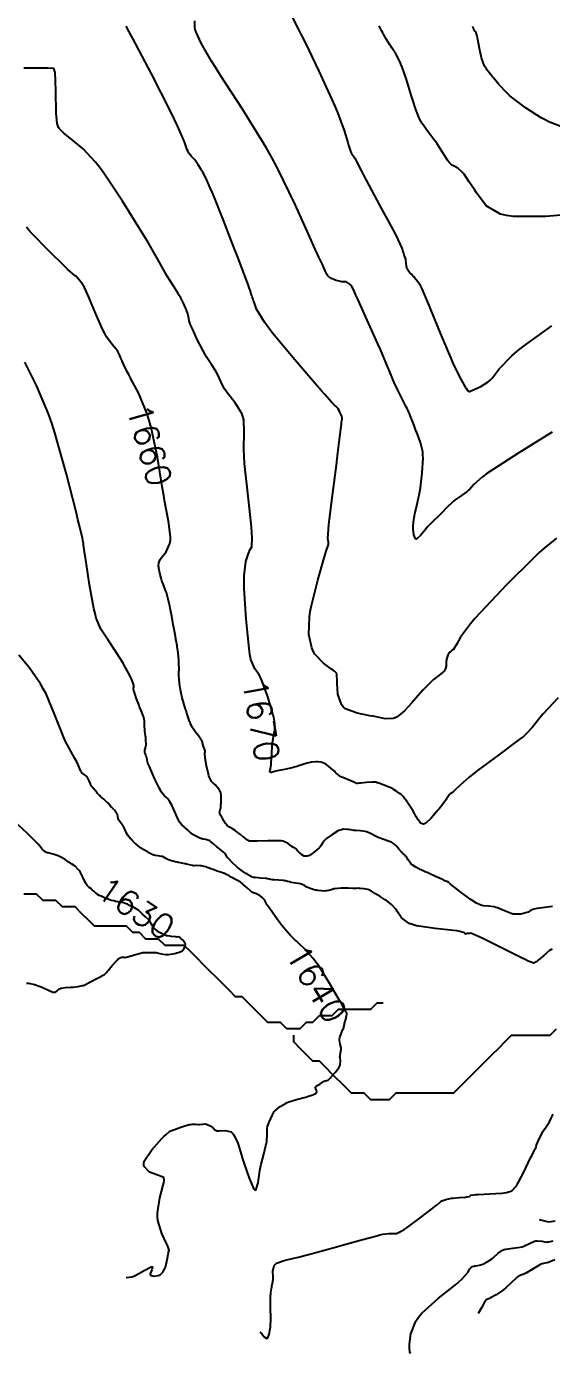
# Model space of a CAD drawing. Header units: metres. Extents: x 68 to 838477, y 94 to 1191015.
# Drawn here: x 837711.5 to 837793.2, y 1189013.9 to 1189220.7 of the extents above; entities that cross this region are included whole.
import ezdxf

# ---------------------------------------------------------------- set-up
doc = ezdxf.new("R2010")
doc.units = ezdxf.units.M
doc.header["$LTSCALE"] = 0.3
doc.layers.add('COTAS 10', color=1, linetype='Continuous')
doc.layers.add('DRENAJE', color=5, linetype='Continuous', lineweight=25)
doc.styles.get("Standard").update_dxf_attribs({"font": 'simplex.shx'})

msp = doc.modelspace()

# ---------------------------------------------------------------- linework, layer by layer
at = {"layer": 'COTAS 10'}
for points, elevation in [([(837793.35, 1189157.47), (837792.43, 1189156.9), (837788.17, 1189154.24), (837784.03, 1189151.58), (837783.19, 1189151.01), (837782.5, 1189150.51), (837781.12, 1189149.3), (837780.52, 1189148.58), (837780.32, 1189148.4), (837780.1, 1189148.21), (837779.2, 1189147.57), (837778.24, 1189146.91), (837777.99, 1189146.71), (837777.75, 1189146.5), (837776.93, 1189145.7), (837776.14, 1189144.86), (837775.92, 1189144.63), (837775.69, 1189144.4), (837774.83, 1189143.58), (837773.99, 1189142.74), (837773.77, 1189142.5), (837773.56, 1189142.26), (837772.84, 1189141.36), (837772.27, 1189140.81), (837772.15, 1189140.79), (837772.04, 1189140.82), (837771.8, 1189141.43), (837771.71, 1189142.34), (837771.7, 1189142.56), (837771.69, 1189142.77), (837771.72, 1189143.43), (837771.84, 1189144.18), (837771.9, 1189144.44), (837771.96, 1189144.74), (837772.28, 1189146.03), (837772.63, 1189147.7), (837772.72, 1189148.23), (837772.81, 1189148.8), (837773.1, 1189151.12), (837773.23, 1189153.38), (837773.22, 1189153.92), (837773.18, 1189154.41), (837772.85, 1189155.87), (837772.4, 1189156.99), (837772.29, 1189157.28), (837772.18, 1189157.56), (837771.83, 1189158.47), (837771.54, 1189159.25), (837771.46, 1189159.44), (837771.39, 1189159.63), (837771.16, 1189160.23), (837770.86, 1189160.92), (837770.74, 1189161.15), (837770.61, 1189161.42), (837770.01, 1189162.54), (837769.29, 1189163.99), (837769.07, 1189164.45), (837768.85, 1189164.94), (837768.01, 1189166.94), (837766.94, 1189169.48), (837766.58, 1189170.32), (837766.19, 1189171.21), (837764.54, 1189174.91), (837763.05, 1189178.2), (837762.77, 1189178.83), (837762.53, 1189179.35), (837762.12, 1189180.21), (837762.01, 1189180.32), (837761.96, 1189180.36), (837761.9, 1189180.41), (837761.65, 1189180.62), (837761.37, 1189180.81), (837761.3, 1189180.85), (837761.23, 1189180.87), (837760.99, 1189180.89), (837760.73, 1189180.88), (837760.64, 1189180.89), (837760.55, 1189180.9), (837760.16, 1189180.98), (837759.72, 1189181.1), (837759.59, 1189181.14), (837759.46, 1189181.19), (837758.97, 1189181.38), (837758.51, 1189181.69), (837758.39, 1189181.82), (837758.29, 1189181.96), (837757.98, 1189182.58), (837757.67, 1189183.35), (837757.57, 1189183.57), (837757.46, 1189183.81), (837757.02, 1189184.71), (837756.16, 1189186.54), (837755.79, 1189187.37), (837755.36, 1189188.33), (837753.32, 1189192.96), (837750.58, 1189198.58), (837749.72, 1189200.18), (837748.81, 1189201.8), (837745.11, 1189207.78), (837741.69, 1189213.06), (837740.95, 1189214.24), (837740.29, 1189215.3), (837738.67, 1189218.08), (837737.88, 1189219.82), (837737.75, 1189220.22), (837737.66, 1189220.58), (837737.66, 1189221.57)], 1690), ([(837752.57, 1189222.64), (837753.95, 1189220.01), (837754.42, 1189219.09), (837754.92, 1189218.08), (837757.02, 1189213.71), (837759.04, 1189209.3), (837759.48, 1189208.26), (837759.88, 1189207.3), (837760.92, 1189204.48), (837761.51, 1189202.58), (837761.63, 1189202.2), (837761.94, 1189201.23), (837762.03, 1189201), (837762.06, 1189200.95), (837762.09, 1189200.89), (837762.23, 1189200.69), (837762.39, 1189200.49), (837762.43, 1189200.43), (837762.47, 1189200.36), (837762.63, 1189200.12), (837762.78, 1189199.84), (837762.82, 1189199.76), (837762.86, 1189199.68), (837763.01, 1189199.34), (837763.62, 1189198.13), (837763.96, 1189197.49), (837764.37, 1189196.72), (837766.46, 1189192.84), (837768.56, 1189188.93), (837768.97, 1189188.14), (837769.31, 1189187.47), (837769.93, 1189186.11), (837770.08, 1189185.61), (837770.12, 1189185.48), (837770.16, 1189185.36), (837770.31, 1189184.96), (837770.44, 1189184.56), (837770.47, 1189184.44), (837770.5, 1189184.31), (837770.57, 1189183.79), (837770.61, 1189183.34), (837770.62, 1189183.25), (837770.63, 1189183.18), (837770.66, 1189183.05), (837770.72, 1189182.96), (837770.75, 1189182.91), (837770.79, 1189182.85), (837771, 1189182.56), (837771.24, 1189182.25), (837771.29, 1189182.19), (837771.35, 1189182.12), (837771.52, 1189181.95), (837771.71, 1189181.76), (837771.78, 1189181.69), (837771.86, 1189181.6), (837772.19, 1189181.21), (837772.56, 1189180.71), (837772.65, 1189180.56), (837772.74, 1189180.4), (837773.05, 1189179.79), (837773.63, 1189178.43), (837773.89, 1189177.81), (837774.19, 1189177.08), (837775.63, 1189173.53), (837777.18, 1189169.81), (837777.55, 1189168.97), (837777.89, 1189168.2), (837778.92, 1189166.1), (837779.64, 1189164.8), (837779.79, 1189164.54), (837779.92, 1189164.32), (837780.21, 1189163.9), (837780.36, 1189163.8), (837780.4, 1189163.79), (837780.44, 1189163.78), (837780.59, 1189163.83), (837780.93, 1189164), (837781.09, 1189164.07), (837781.28, 1189164.16), (837782.22, 1189164.58), (837783.35, 1189165.3), (837783.67, 1189165.58), (837783.98, 1189165.89), (837785.11, 1189167.32), (837787.06, 1189169.36), (837787.88, 1189170.06), (837788.83, 1189170.82), (837793.28, 1189174.05)], 1700), ([(837798.26, 1189191.59), (837792.37, 1189191.07), (837787.31, 1189191.08), (837786.23, 1189191.23), (837785.29, 1189191.44), (837783.08, 1189192.71), (837781.88, 1189194.32), (837781.58, 1189194.75), (837781.29, 1189195.15), (837780.38, 1189196.54), (837779.62, 1189197.65), (837779.43, 1189197.89), (837779.24, 1189198.1), (837778.66, 1189198.59), (837778.2, 1189198.84), (837778.09, 1189198.9), (837777.99, 1189198.95), (837777.7, 1189199.09), (837777.35, 1189199.44), (837777.21, 1189199.63), (837777.05, 1189199.86), (837776.31, 1189201.01), (837775.43, 1189202.38), (837775.18, 1189202.74), (837774.92, 1189203.09), (837773.98, 1189204.32), (837773.1, 1189205.55), (837772.89, 1189205.92), (837772.7, 1189206.29), (837772.13, 1189207.72), (837771.61, 1189209.34), (837771.45, 1189209.83), (837771.29, 1189210.35), (837770.65, 1189212.41), (837769.97, 1189214.35), (837769.79, 1189214.81), (837769.61, 1189215.23), (837768.97, 1189216.43), (837768.37, 1189217.36), (837768.22, 1189217.6), (837768.06, 1189217.84), (837767.56, 1189218.66), (837767.08, 1189219.46), (837766.95, 1189219.69), (837766.83, 1189219.93), (837766.38, 1189220.8)], 1710), ([(837794.01, 1189140.95), (837792.08, 1189139.38), (837791.29, 1189138.65), (837790.39, 1189137.79), (837786.23, 1189133.64), (837782.16, 1189129.36), (837781.32, 1189128.42), (837780.61, 1189127.59), (837779.06, 1189125.5), (837778.44, 1189124.35), (837778.3, 1189124.12), (837778.19, 1189123.93), (837777.91, 1189123.55), (837777.73, 1189123.41), (837777.68, 1189123.37), (837777.62, 1189123.32), (837777.41, 1189123.15), (837777.2, 1189122.92), (837777.16, 1189122.84), (837777.11, 1189122.75), (837776.97, 1189122.4), (837776.88, 1189122.02), (837776.86, 1189121.92), (837776.85, 1189121.83), (837776.84, 1189121.5), (837776.83, 1189121.17), (837776.82, 1189121.08), (837776.81, 1189120.98), (837776.73, 1189120.62), (837776.5, 1189120.23), (837776.4, 1189120.11), (837776.27, 1189119.99), (837775.67, 1189119.54), (837774.86, 1189118.9), (837774.6, 1189118.67), (837774.33, 1189118.41), (837773.24, 1189117.28), (837772.09, 1189115.99), (837771.77, 1189115.64), (837771.46, 1189115.29), (837770.34, 1189114.04), (837769.21, 1189113.09), (837768.89, 1189112.94), (837768.56, 1189112.82), (837767.34, 1189112.79), (837765.91, 1189113.08), (837765.44, 1189113.17), (837764.95, 1189113.26), (837762.95, 1189113.64), (837761.16, 1189114.35), (837760.81, 1189114.65), (837760.52, 1189115), (837759.98, 1189116.64), (837759.87, 1189118.26), (837759.85, 1189118.59), (837759.83, 1189118.88), (837759.8, 1189119.48), (837759.79, 1189119.72), (837759.79, 1189119.77), (837759.78, 1189119.82), (837759.76, 1189119.92), (837759.44, 1189120.2), (837759.23, 1189120.35), (837758.99, 1189120.54), (837757.7, 1189121.48), (837756.38, 1189122.87), (837756.12, 1189123.33), (837755.9, 1189123.83), (837755.44, 1189125.91), (837755.54, 1189128.6), (837755.67, 1189129.49), (837755.84, 1189130.44), (837756.83, 1189134.37), (837757.85, 1189137.86), (837758.05, 1189138.53), (837758.21, 1189139.07), (837758.48, 1189139.95), (837758.49, 1189140.11), (837758.49, 1189140.2), (837758.48, 1189140.3), (837758.42, 1189140.84), (837758.48, 1189142.34), (837758.55, 1189143.05), (837758.64, 1189143.89), (837759.16, 1189147.98), (837759.73, 1189152.32), (837759.86, 1189153.32), (837759.98, 1189154.22), (837760.29, 1189156.75), (837760.47, 1189158.33), (837760.51, 1189158.63), (837760.54, 1189158.89), (837760.6, 1189159.32), (837760.61, 1189159.4), (837760.62, 1189159.43), (837760.62, 1189159.46), (837760.64, 1189159.57), (837760.64, 1189159.68), (837760.64, 1189159.71), (837760.64, 1189159.73), (837760.62, 1189159.8), (837760.6, 1189159.85), (837760.6, 1189159.87), (837760.59, 1189159.88), (837760.57, 1189159.93), (837760.56, 1189159.96), (837760.56, 1189159.97), (837760.55, 1189159.98), (837760.54, 1189160.01), (837760.53, 1189160.04), (837760.52, 1189160.06), (837760.52, 1189160.07), (837760.49, 1189160.12), (837760.45, 1189160.19), (837760.44, 1189160.22), (837760.43, 1189160.24), (837760.39, 1189160.34), (837760.33, 1189160.48), (837760.31, 1189160.53), (837760.28, 1189160.59), (837760.17, 1189160.84), (837760.01, 1189161.11), (837759.96, 1189161.18), (837759.91, 1189161.25), (837759.69, 1189161.46), (837759.43, 1189161.68), (837759.36, 1189161.74), (837759.28, 1189161.81), (837758.99, 1189162.11), (837757.93, 1189163.31), (837757.37, 1189163.96), (837756.69, 1189164.75), (837753.26, 1189168.72), (837749.8, 1189172.89), (837749.1, 1189173.8), (837748.51, 1189174.6), (837747.3, 1189176.6), (837746.91, 1189177.7), (837746.82, 1189177.93), (837746.75, 1189178.12), (837746.6, 1189178.56), (837746.54, 1189178.77), (837746.52, 1189178.82), (837746.51, 1189178.87), (837746.47, 1189179.03), (837746.28, 1189179.61), (837746.16, 1189179.93), (837746.02, 1189180.31), (837745.29, 1189182.25), (837744.25, 1189184.98), (837743.91, 1189185.86), (837743.55, 1189186.79), (837742.07, 1189190.6), (837740.67, 1189194.12), (837740.36, 1189194.88), (837740.09, 1189195.53), (837739.38, 1189197.09), (837738.9, 1189197.96), (837738.77, 1189198.19), (837738.64, 1189198.4), (837738.2, 1189199.13), (837737.77, 1189199.74), (837737.66, 1189199.89), (837737.55, 1189200.02), (837737.15, 1189200.41), (837736.75, 1189200.95), (837736.63, 1189201.18), (837736.51, 1189201.45), (837736.06, 1189202.69), (837734.99, 1189205.2), (837734.48, 1189206.27), (837733.87, 1189207.5), (837730.92, 1189213.29), (837728.03, 1189218.8), (837727.46, 1189219.86), (837727, 1189220.71)], 1680), ([(837794.95, 1189204.97), (837792.84, 1189205.82), (837792.23, 1189206.12), (837791.61, 1189206.46), (837789.3, 1189207.94), (837787.19, 1189209.53), (837786.71, 1189209.93), (837786.26, 1189210.32), (837785.02, 1189211.63), (837784.2, 1189212.66), (837784.02, 1189212.88), (837783.86, 1189213.08), (837783.49, 1189213.56), (837783.24, 1189213.89), (837783.17, 1189213.99), (837783.1, 1189214.1), (837782.82, 1189214.52), (837782.52, 1189215.21), (837782.44, 1189215.49), (837782.35, 1189215.81), (837782.04, 1189217.26), (837781.76, 1189218.66), (837781.7, 1189218.94), (837781.65, 1189219.18), (837781.5, 1189219.67), (837781.39, 1189219.86), (837781.36, 1189219.92), (837781.32, 1189219.97), (837781.21, 1189220.17), (837781.1, 1189220.38), (837781.08, 1189220.43), (837781.05, 1189220.49), (837780.98, 1189220.68)], 1720), ([(837794.26, 1189116.07), (837791.9, 1189113.49), (837791.43, 1189112.95), (837791.04, 1189112.49), (837790.3, 1189111.46), (837789.36, 1189110.48), (837788.85, 1189110.05), (837788.22, 1189109.55), (837785.02, 1189107.16), (837781.7, 1189104.71), (837781, 1189104.17), (837780.39, 1189103.69), (837778.99, 1189102.45), (837778.3, 1189101.75), (837778.15, 1189101.61), (837778.02, 1189101.49), (837777.69, 1189101.24), (837777.47, 1189101.1), (837777.41, 1189101.04), (837777.35, 1189100.98), (837777.15, 1189100.7), (837776.9, 1189100.32), (837776.81, 1189100.19), (837776.72, 1189100.05), (837776.29, 1189099.48), (837775.73, 1189098.75), (837775.54, 1189098.52), (837775.33, 1189098.28), (837774.48, 1189097.3), (837773.65, 1189096.54), (837773.46, 1189096.44), (837773.29, 1189096.37), (837772.82, 1189096.54), (837772.5, 1189096.97), (837772.43, 1189097.07), (837772.37, 1189097.17), (837772.18, 1189097.49), (837772.01, 1189097.82), (837771.95, 1189097.93), (837771.89, 1189098.03), (837771.62, 1189098.48), (837771.31, 1189098.97), (837771.22, 1189099.11), (837771.13, 1189099.25), (837770.8, 1189099.75), (837770.48, 1189100.2), (837770.41, 1189100.31), (837770.34, 1189100.4), (837770.12, 1189100.68), (837769.85, 1189100.93), (837769.75, 1189101.02), (837769.64, 1189101.1), (837769.13, 1189101.47), (837768.62, 1189101.79), (837768.52, 1189101.86), (837768.42, 1189101.92), (837768.2, 1189102.03), (837767.93, 1189102.12), (837767.81, 1189102.17), (837767.67, 1189102.22), (837767, 1189102.48), (837766.34, 1189102.74), (837766.2, 1189102.79), (837766.09, 1189102.83), (837765.85, 1189102.92), (837765.58, 1189102.93), (837765.43, 1189102.92), (837765.26, 1189102.91), (837764.41, 1189102.84), (837763.56, 1189102.75), (837763.4, 1189102.74), (837763.26, 1189102.73), (837763.02, 1189102.71), (837762.98, 1189102.71), (837762.96, 1189102.72), (837762.95, 1189102.72), (837762.9, 1189102.72), (837762.68, 1189102.8), (837762.57, 1189102.85), (837762.43, 1189102.91), (837761.72, 1189103.22), (837761.01, 1189103.52), (837760.86, 1189103.58), (837760.75, 1189103.63), (837760.51, 1189103.71), (837760.44, 1189103.72), (837760.41, 1189103.73), (837760.39, 1189103.74), (837760.31, 1189103.78), (837760.2, 1189103.86), (837760.16, 1189103.89), (837760.12, 1189103.93), (837759.94, 1189104.1), (837759.65, 1189104.38), (837759.54, 1189104.49), (837759.42, 1189104.6), (837758.85, 1189105.11), (837758.22, 1189105.61), (837758.06, 1189105.71), (837757.9, 1189105.8), (837757.37, 1189106), (837756.84, 1189106.06), (837756.68, 1189106.07), (837756.51, 1189106.06), (837755.86, 1189106), (837755.18, 1189105.87), (837755, 1189105.83), (837754.82, 1189105.77), (837754.18, 1189105.55), (837753.4, 1189105.3), (837753.14, 1189105.23), (837752.85, 1189105.16), (837751.64, 1189104.89), (837750.53, 1189104.66), (837750.31, 1189104.62), (837750.13, 1189104.58), (837749.79, 1189104.49), (837749.72, 1189104.46), (837749.7, 1189104.45), (837749.69, 1189104.45), (837749.66, 1189104.44), (837749.64, 1189104.44), (837749.63, 1189104.44), (837749.62, 1189104.44), (837749.58, 1189104.43), (837749.53, 1189104.43), (837749.51, 1189104.43), (837749.5, 1189104.43), (837749.44, 1189104.45), (837749.39, 1189104.48), (837749.38, 1189104.49), (837749.37, 1189104.5), (837749.35, 1189104.53), (837749.35, 1189104.58), (837749.35, 1189104.59), (837749.35, 1189104.6), (837749.38, 1189104.65), (837749.41, 1189104.72), (837749.42, 1189104.75), (837749.43, 1189104.78), (837749.48, 1189104.94), (837749.53, 1189105.41), (837749.55, 1189105.64), (837749.57, 1189105.92), (837749.65, 1189107.28), (837749.75, 1189108.7), (837749.78, 1189109.02), (837749.81, 1189109.29), (837749.92, 1189110.01), (837750.03, 1189110.46), (837750.05, 1189110.58), (837750.07, 1189110.69), (837750.13, 1189111.05), (837750.16, 1189111.42), (837750.16, 1189111.53), (837750.16, 1189111.64), (837750.16, 1189112.1), (837749.96, 1189113.06), (837749.85, 1189113.48), (837749.71, 1189113.98), (837748.98, 1189116.37), (837748.12, 1189118.75), (837747.91, 1189119.24), (837747.7, 1189119.66), (837747.01, 1189120.59), (837746.42, 1189122.05), (837746.27, 1189122.81), (837746.19, 1189123.32), (837746.12, 1189123.73), (837745.65, 1189128.32), (837745.38, 1189133.09), (837745.37, 1189134.13), (837745.38, 1189135.04), (837745.63, 1189137.29), (837746.03, 1189138.52), (837746.13, 1189138.78), (837746.22, 1189139.01), (837746.54, 1189139.57), (837746.62, 1189140.99), (837746.58, 1189141.76), (837746.5, 1189142.7), (837745.97, 1189147.48), (837745.43, 1189152.58), (837745.35, 1189153.73), (837745.3, 1189154.75), (837745.37, 1189157.48), (837745.31, 1189159.38), (837745.18, 1189159.88), (837745, 1189160.37), (837743.94, 1189162.05), (837742.76, 1189163.54), (837742.5, 1189163.91), (837742.27, 1189164.26), (837741.71, 1189165.37), (837741.27, 1189166.38), (837741.12, 1189166.67), (837740.96, 1189166.96), (837740.26, 1189168.02), (837739.46, 1189169.27), (837739.22, 1189169.68), (837738.98, 1189170.11), (837738.06, 1189171.91), (837737.29, 1189173.55), (837737.14, 1189173.89), (837737.02, 1189174.18), (837736.81, 1189174.81), (837736.75, 1189175.16), (837736.73, 1189175.27), (837736.7, 1189175.39), (837736.58, 1189175.88), (837736.39, 1189176.46), (837736.32, 1189176.64), (837736.24, 1189176.82), (837735.91, 1189177.57), (837735.43, 1189178.47), (837735.26, 1189178.76), (837735.08, 1189179.07), (837734.29, 1189180.32), (837733.37, 1189181.79), (837733.11, 1189182.24), (837732.84, 1189182.7), (837731.86, 1189184.49), (837730.41, 1189187.02), (837729.86, 1189187.94), (837729.23, 1189188.96), (837726.42, 1189193.45), (837723.5, 1189197.83), (837722.81, 1189198.77), (837722.17, 1189199.6), (837720.29, 1189201.62), (837718.9, 1189202.76), (837718.57, 1189203.03), (837718.26, 1189203.28), (837717.34, 1189204.01), (837716.7, 1189204.61), (837716.57, 1189204.78), (837716.45, 1189204.96), (837716.21, 1189205.58), (837716.12, 1189206.67), (837716.1, 1189207.14), (837716.08, 1189207.68), (837716.04, 1189210.21), (837715.97, 1189212.64), (837715.94, 1189213.11), (837715.9, 1189213.49), (837715.7, 1189214.15), (837714.84, 1189214.2), (837714.39, 1189214.21), (837713.83, 1189214.21), (837711.06, 1189214.17)], 1670), ([(837793.38, 1189083.54), (837792.18, 1189083.39), (837790.97, 1189083.23), (837790.72, 1189083.18), (837790.5, 1189083.12), (837789.98, 1189082.89), (837789.58, 1189082.64), (837789.42, 1189082.58), (837789.25, 1189082.53), (837788.46, 1189082.34), (837787.52, 1189082.32), (837787.25, 1189082.36), (837786.97, 1189082.43), (837785.9, 1189082.85), (837784.84, 1189083.31), (837784.57, 1189083.4), (837784.3, 1189083.47), (837783.41, 1189083.58), (837782.62, 1189083.66), (837782.41, 1189083.7), (837782.21, 1189083.76), (837781.55, 1189084.04), (837780.81, 1189084.5), (837780.56, 1189084.68), (837780.29, 1189084.86), (837779.18, 1189085.69), (837778.17, 1189086.47), (837777.97, 1189086.63), (837777.8, 1189086.77), (837777.45, 1189087.06), (837777.33, 1189087.18), (837777.3, 1189087.21), (837777.27, 1189087.24), (837777.18, 1189087.31), (837777.09, 1189087.37), (837777.06, 1189087.38), (837777.04, 1189087.39), (837776.95, 1189087.42), (837776.63, 1189087.55), (837776.45, 1189087.63), (837776.24, 1189087.73), (837775.17, 1189088.21), (837774.08, 1189088.71), (837773.86, 1189088.82), (837773.66, 1189088.9), (837773.24, 1189089.09), (837773.06, 1189089.17), (837773.03, 1189089.18), (837772.99, 1189089.19), (837772.91, 1189089.22), (837772.75, 1189089.29), (837772.67, 1189089.33), (837772.57, 1189089.38), (837772.08, 1189089.65), (837771.53, 1189090.02), (837771.4, 1189090.14), (837771.28, 1189090.27), (837770.91, 1189090.78), (837770.63, 1189091.25), (837770.56, 1189091.34), (837770.49, 1189091.43), (837770.31, 1189091.61), (837770.09, 1189091.79), (837770.01, 1189091.87), (837769.92, 1189091.97), (837769.51, 1189092.43), (837769.09, 1189092.91), (837769, 1189093.02), (837768.91, 1189093.11), (837768.65, 1189093.35), (837768.29, 1189093.55), (837768.14, 1189093.61), (837767.96, 1189093.68), (837767.13, 1189093.97), (837766.23, 1189094.29), (837766.01, 1189094.39), (837765.81, 1189094.48), (837765.17, 1189094.84), (837764.58, 1189095.14), (837764.4, 1189095.19), (837764.21, 1189095.24), (837763.47, 1189095.34), (837762.77, 1189095.37), (837762.6, 1189095.39), (837762.45, 1189095.4), (837762, 1189095.47), (837761.61, 1189095.53), (837761.49, 1189095.54), (837761.37, 1189095.55), (837760.91, 1189095.56), (837760.33, 1189095.43), (837760.13, 1189095.35), (837759.91, 1189095.25), (837759.02, 1189094.72), (837758.19, 1189094.12), (837758.02, 1189093.98), (837757.87, 1189093.84), (837757.57, 1189093.42), (837757.3, 1189092.98), (837757.18, 1189092.83), (837757.03, 1189092.68), (837756.32, 1189092.03), (837755.55, 1189091.49), (837755.37, 1189091.41), (837755.2, 1189091.35), (837754.71, 1189091.38), (837754.32, 1189091.63), (837754.21, 1189091.72), (837754.1, 1189091.81), (837753.73, 1189092.18), (837753.4, 1189092.52), (837753.32, 1189092.59), (837753.24, 1189092.64), (837753.03, 1189092.75), (837752.79, 1189092.87), (837752.71, 1189092.93), (837752.61, 1189093), (837752.2, 1189093.36), (837751.43, 1189093.69), (837751.11, 1189093.75), (837750.74, 1189093.79), (837749.03, 1189093.79), (837747.38, 1189093.71), (837747.06, 1189093.7), (837746.79, 1189093.69), (837746.31, 1189093.69), (837746.18, 1189093.73), (837746.14, 1189093.75), (837746.1, 1189093.76), (837745.93, 1189093.85), (837745.78, 1189093.93), (837745.75, 1189093.95), (837745.72, 1189093.97), (837745.67, 1189094), (837745.64, 1189094.02), (837745.63, 1189094.03), (837745.61, 1189094.04), (837745.59, 1189094.06), (837745.59, 1189094.07), (837745.58, 1189094.08), (837745.57, 1189094.11), (837745.44, 1189094.22), (837745.36, 1189094.29), (837745.27, 1189094.36), (837744.79, 1189094.75), (837744.23, 1189095.18), (837744.09, 1189095.27), (837743.96, 1189095.36), (837743.53, 1189095.61), (837743.17, 1189095.82), (837743.08, 1189095.88), (837742.99, 1189095.94), (837742.72, 1189096.18), (837742.48, 1189096.45), (837742.42, 1189096.53), (837742.36, 1189096.62), (837742.16, 1189096.95), (837741.97, 1189097.29), (837741.92, 1189097.38), (837741.87, 1189097.47), (837741.69, 1189097.78), (837741.57, 1189098.05), (837741.55, 1189098.12), (837741.54, 1189098.19), (837741.57, 1189098.39), (837741.64, 1189098.58), (837741.65, 1189098.65), (837741.67, 1189098.72), (837741.71, 1189098.98), (837741.74, 1189099.33), (837741.75, 1189099.45), (837741.76, 1189099.58), (837741.79, 1189100.11), (837741.8, 1189100.65), (837741.79, 1189100.78), (837741.78, 1189100.9), (837741.72, 1189101.27), (837741.59, 1189101.59), (837741.54, 1189101.68), (837741.47, 1189101.77), (837741.18, 1189102.12), (837740.84, 1189102.47), (837740.74, 1189102.57), (837740.64, 1189102.67), (837740.3, 1189103.03), (837739.97, 1189103.62), (837739.88, 1189103.87), (837739.8, 1189104.14), (837739.52, 1189105.43), (837739.31, 1189106.66), (837739.27, 1189106.9), (837739.25, 1189107.11), (837739.24, 1189107.5), (837739.27, 1189107.61), (837739.28, 1189107.64), (837739.28, 1189107.67), (837739.27, 1189107.79), (837739.22, 1189107.97), (837739.2, 1189108.04), (837739.17, 1189108.11), (837739.05, 1189108.48), (837738.93, 1189108.85), (837738.91, 1189108.93), (837738.89, 1189109.01), (837738.85, 1189109.2), (837738.75, 1189109.42), (837738.69, 1189109.51), (837738.62, 1189109.62), (837738.23, 1189110.13), (837737.79, 1189110.7), (837737.68, 1189110.85), (837737.58, 1189111), (837737.27, 1189111.5), (837737.01, 1189112.03), (837736.94, 1189112.19), (837736.87, 1189112.37), (837736.63, 1189113.06), (837736.38, 1189113.84), (837736.31, 1189114.07), (837736.24, 1189114.31), (837735.96, 1189115.19), (837735.7, 1189116.07), (837735.65, 1189116.3), (837735.59, 1189116.53), (837735.43, 1189117.29), (837735.32, 1189117.98), (837735.3, 1189118.16), (837735.28, 1189118.34), (837735.23, 1189118.95), (837735.21, 1189119.55), (837735.2, 1189119.72), (837735.2, 1189119.9), (837735.22, 1189120.58), (837735.21, 1189121.39), (837735.2, 1189121.65), (837735.18, 1189121.93), (837735.07, 1189123.06), (837734.94, 1189124.07), (837734.92, 1189124.26), (837734.89, 1189124.43), (837734.84, 1189124.73), (837734.77, 1189124.99), (837734.74, 1189125.13), (837734.7, 1189125.3), (837734.54, 1189126.17), (837734.34, 1189127.22), (837734.29, 1189127.5), (837734.24, 1189127.78), (837734.08, 1189128.76), (837733.9, 1189129.75), (837733.84, 1189130.04), (837733.78, 1189130.33), (837733.52, 1189131.43), (837733.24, 1189132.45), (837733.16, 1189132.7), (837733.08, 1189132.93), (837732.8, 1189133.64), (837732.54, 1189134.3), (837732.47, 1189134.5), (837732.41, 1189134.7), (837732.21, 1189135.49), (837732.07, 1189136.24), (837732.05, 1189136.42), (837732.03, 1189136.58), (837732.05, 1189137.09), (837732.26, 1189137.61), (837732.38, 1189137.79), (837732.52, 1189137.99), (837733.23, 1189138.82), (837733.81, 1189140.11), (837733.87, 1189140.6), (837733.89, 1189141.14), (837733.6, 1189143.57), (837732.97, 1189146.81), (837732.84, 1189147.58), (837732.79, 1189147.86), (837732.59, 1189148.97), (837731.84, 1189153.57), (837730.9, 1189158.17), (837730.59, 1189159.28), (837730.26, 1189160.33), (837728.91, 1189163.57), (837727.68, 1189165.87), (837727.65, 1189165.94), (837727.38, 1189166.44), (837727.15, 1189166.88), (837726.62, 1189167.93), (837726.35, 1189168.53), (837726.28, 1189168.7), (837726.21, 1189168.86), (837726, 1189169.42), (837725.7, 1189170.02), (837725.58, 1189170.2), (837725.44, 1189170.39), (837724.79, 1189171.11), (837723.93, 1189172.33), (837723.66, 1189172.82), (837723.37, 1189173.39), (837722.21, 1189176), (837721.18, 1189178.47), (837720.98, 1189178.95), (837720.81, 1189179.33), (837720.51, 1189179.98), (837720.46, 1189180.04), (837720.45, 1189180.06), (837720.44, 1189180.07), (837720.44, 1189180.12), (837720.35, 1189180.28), (837720.29, 1189180.37), (837720.22, 1189180.48), (837719.83, 1189181), (837719.42, 1189181.53), (837719.33, 1189181.63), (837719.25, 1189181.71), (837719.04, 1189181.84), (837718.31, 1189182.44), (837717.91, 1189182.82), (837717.41, 1189183.3), (837714.87, 1189185.77), (837712.34, 1189188.37), (837711.84, 1189188.92), (837711.44, 1189189.4)], 1660), ([(837793.33, 1189076.91), (837793.13, 1189076.79), (837792.92, 1189076.65), (837792.02, 1189075.9), (837791.16, 1189075.16), (837790.98, 1189075.01), (837790.83, 1189074.9), (837790.48, 1189074.69), (837789.61, 1189075.03), (837789.13, 1189075.25), (837788.54, 1189075.54), (837785.55, 1189077.04), (837782.56, 1189078.53), (837781.98, 1189078.81), (837781.5, 1189079.03), (837780.65, 1189079.35), (837780.51, 1189079.31), (837780.47, 1189079.3), (837780.44, 1189079.3), (837780.35, 1189079.31), (837780.27, 1189079.34), (837780.25, 1189079.34), (837780.23, 1189079.35), (837780.16, 1189079.34), (837780.1, 1189079.33), (837780.07, 1189079.32), (837780.01, 1189079.29), (837779.96, 1189079.26), (837779.93, 1189079.25), (837779.87, 1189079.23), (837779.81, 1189079.25), (837779.8, 1189079.27), (837779.78, 1189079.3), (837779.7, 1189079.45), (837778.94, 1189079.66), (837778.5, 1189079.72), (837777.95, 1189079.79), (837775.12, 1189080.08), (837772.19, 1189080.53), (837771.58, 1189080.7), (837771.06, 1189080.9), (837769.87, 1189081.79), (837769.27, 1189082.72), (837769.1, 1189082.95), (837768.94, 1189083.15), (837768.36, 1189083.78), (837767.73, 1189084.3), (837767.54, 1189084.44), (837767.34, 1189084.58), (837766.53, 1189085.09), (837765.8, 1189085.53), (837765.64, 1189085.63), (837765.5, 1189085.72), (837765.19, 1189085.94), (837764.9, 1189086.08), (837764.78, 1189086.12), (837764.65, 1189086.16), (837764.06, 1189086.27), (837763.45, 1189086.35), (837763.32, 1189086.36), (837763.2, 1189086.37), (837762.91, 1189086.36), (837762.58, 1189086.34), (837762.45, 1189086.34), (837762.3, 1189086.34), (837761.58, 1189086.37), (837760.81, 1189086.39), (837760.63, 1189086.39), (837760.46, 1189086.39), (837759.93, 1189086.36), (837759.48, 1189086.3), (837759.35, 1189086.27), (837759.22, 1189086.24), (837758.74, 1189086.1), (837758.24, 1189085.98), (837758.09, 1189085.96), (837757.94, 1189085.94), (837757.38, 1189085.95), (837756.78, 1189086.02), (837756.61, 1189086.06), (837756.44, 1189086.1), (837755.82, 1189086.28), (837755.26, 1189086.49), (837755.14, 1189086.54), (837755.03, 1189086.6), (837754.74, 1189086.79), (837754.41, 1189086.97), (837754.27, 1189087.01), (837754.12, 1189087.05), (837753.41, 1189087.18), (837752.7, 1189087.29), (837752.55, 1189087.32), (837752.42, 1189087.35), (837752.1, 1189087.45), (837751.78, 1189087.53), (837751.64, 1189087.55), (837751.49, 1189087.57), (837750.76, 1189087.64), (837750.06, 1189087.69), (837749.91, 1189087.7), (837749.79, 1189087.71), (837749.54, 1189087.73), (837749.44, 1189087.75), (837749.41, 1189087.76), (837749.38, 1189087.77), (837749.28, 1189087.8), (837749, 1189087.85), (837748.86, 1189087.87), (837748.7, 1189087.89), (837747.89, 1189087.97), (837747.09, 1189088.05), (837746.94, 1189088.06), (837746.82, 1189088.07), (837746.61, 1189088.1), (837746.54, 1189088.15), (837746.51, 1189088.17), (837746.46, 1189088.19), (837746.23, 1189088.33), (837745.88, 1189088.53), (837745.76, 1189088.61), (837745.63, 1189088.69), (837745.1, 1189089.04), (837744.49, 1189089.49), (837744.32, 1189089.63), (837744.15, 1189089.78), (837743.51, 1189090.39), (837742.96, 1189090.98), (837742.84, 1189091.11), (837742.74, 1189091.23), (837742.51, 1189091.56), (837742.32, 1189091.83), (837742.24, 1189091.91), (837742.16, 1189091.99), (837741.76, 1189092.31), (837741.29, 1189092.67), (837741.16, 1189092.78), (837741.04, 1189092.89), (837740.58, 1189093.31), (837740.13, 1189093.68), (837740, 1189093.76), (837739.87, 1189093.82), (837739.41, 1189093.96), (837738.96, 1189094.04), (837738.85, 1189094.06), (837738.74, 1189094.09), (837738.37, 1189094.21), (837738.02, 1189094.37), (837737.93, 1189094.42), (837737.83, 1189094.47), (837737.49, 1189094.68), (837737.13, 1189094.94), (837737.03, 1189095.02), (837736.92, 1189095.11), (837736.52, 1189095.47), (837736.12, 1189095.83), (837736.03, 1189095.92), (837735.94, 1189096), (837735.64, 1189096.25), (837735.35, 1189096.62), (837735.26, 1189096.78), (837735.16, 1189096.97), (837734.78, 1189097.84), (837734.37, 1189098.77), (837734.26, 1189098.99), (837734.16, 1189099.2), (837733.8, 1189099.82), (837733.45, 1189100.3), (837733.35, 1189100.41), (837733.25, 1189100.51), (837732.9, 1189100.83), (837732.46, 1189101.38), (837732.31, 1189101.64), (837732.15, 1189101.94), (837731.46, 1189103.4), (837730.83, 1189104.82), (837730.71, 1189105.1), (837730.61, 1189105.33), (837730.42, 1189105.74), (837730.37, 1189105.89), (837730.35, 1189105.96), (837730.33, 1189106.05), (837730.23, 1189106.45), (837730.13, 1189106.87), (837730.1, 1189106.97), (837730.07, 1189107.06), (837729.97, 1189107.31), (837729.9, 1189107.53), (837729.89, 1189107.6), (837729.89, 1189107.67), (837729.91, 1189107.96), (837729.97, 1189108.23), (837729.98, 1189108.29), (837729.99, 1189108.35), (837730.05, 1189108.49), (837730.08, 1189108.69), (837730.08, 1189108.78), (837730.09, 1189108.89), (837730.07, 1189109.42), (837730.03, 1189109.96), (837730.02, 1189110.08), (837730.01, 1189110.2), (837729.95, 1189110.49), (837729.9, 1189110.79), (837729.89, 1189110.91), (837729.88, 1189111.04), (837729.86, 1189111.63), (837729.85, 1189112.21), (837729.84, 1189112.34), (837729.84, 1189112.45), (837729.81, 1189112.73), (837729.73, 1189113.01), (837729.69, 1189113.12), (837729.65, 1189113.24), (837729.42, 1189113.81), (837729.12, 1189114.53), (837729.03, 1189114.75), (837728.94, 1189114.99), (837728.6, 1189115.91), (837728.31, 1189116.73), (837728.26, 1189116.89), (837728.22, 1189117.04), (837728.15, 1189117.34), (837728.15, 1189117.48), (837728.15, 1189117.52), (837728.15, 1189117.56), (837728.16, 1189117.72), (837728.16, 1189117.89), (837728.16, 1189117.93), (837728.16, 1189117.97), (837728.14, 1189118.13), (837728.04, 1189118.44), (837727.98, 1189118.58), (837727.91, 1189118.75), (837727.54, 1189119.55), (837726.95, 1189120.67), (837726.74, 1189121.04), (837726.51, 1189121.44), (837725.49, 1189123.07), (837724.41, 1189124.73), (837724.14, 1189125.14), (837723.88, 1189125.53), (837723.05, 1189126.76), (837722.32, 1189128.48), (837722.13, 1189129.18), (837721.94, 1189129.98), (837721.28, 1189133.66), (837720.77, 1189137.18), (837720.66, 1189137.88), (837720.57, 1189138.45), (837720.4, 1189139.53), (837720.35, 1189139.77), (837720.34, 1189139.82), (837720.33, 1189139.86), (837720.32, 1189139.92), (837720.32, 1189139.94), (837720.32, 1189139.94), (837720.33, 1189139.95), (837720.35, 1189139.97), (837720.34, 1189140.13), (837720.32, 1189140.22), (837720.3, 1189140.33), (837720.19, 1189140.91), (837719.72, 1189142.88), (837719.47, 1189143.87), (837719.18, 1189145.05), (837717.69, 1189150.91), (837715.89, 1189157.34), (837715.39, 1189158.88), (837714.89, 1189160.31), (837713.08, 1189164.61), (837711.18, 1189168.35)], 1650), ([(837726.99, 1189025.69), (837727.89, 1189025.83), (837728.19, 1189025.93), (837728.5, 1189026.06), (837729.81, 1189026.78), (837730.86, 1189027.35), (837731.02, 1189027.39), (837731.11, 1189027.38), (837730.97, 1189026.91), (837730.7, 1189026.27), (837730.71, 1189026.15), (837730.76, 1189026.05), (837731.28, 1189025.9), (837731.96, 1189026.01), (837732.12, 1189026.06), (837732.27, 1189026.14), (837732.71, 1189026.52), (837733.03, 1189027.1), (837733.11, 1189027.3), (837733.18, 1189027.52), (837733.39, 1189028.47), (837733.54, 1189029.34), (837733.57, 1189029.51), (837733.6, 1189029.66), (837733.66, 1189029.96), (837733.52, 1189030.44), (837733.41, 1189030.69), (837733.27, 1189031), (837732.53, 1189032.57), (837731.91, 1189034.59), (837731.86, 1189035.18), (837731.85, 1189035.79), (837732.23, 1189038.12), (837732.76, 1189040.08), (837732.84, 1189040.46), (837732.9, 1189040.77), (837732.87, 1189041.28), (837732.41, 1189041.45), (837732.18, 1189041.54), (837731.92, 1189041.64), (837730.63, 1189042.15), (837729.73, 1189043.06), (837729.72, 1189043.42), (837729.81, 1189043.82), (837730.98, 1189045.63), (837732.52, 1189047.35), (837732.85, 1189047.69), (837733.14, 1189047.97), (837733.81, 1189048.51), (837734.35, 1189048.72), (837734.55, 1189048.79), (837734.78, 1189048.87), (837735.8, 1189049.22), (837736.82, 1189049.53), (837737.05, 1189049.58), (837737.25, 1189049.62), (837737.78, 1189049.63), (837738.18, 1189049.57), (837738.29, 1189049.57), (837738.41, 1189049.57), (837738.87, 1189049.62), (837739.35, 1189049.64), (837739.48, 1189049.61), (837739.6, 1189049.58), (837740.06, 1189049.37), (837740.44, 1189049.1), (837740.53, 1189049.03), (837740.61, 1189048.96), (837740.82, 1189048.73), (837741.15, 1189048.59), (837741.31, 1189048.57), (837741.49, 1189048.56), (837742.38, 1189048.63), (837743.33, 1189048.4), (837743.56, 1189048.21), (837743.77, 1189047.97), (837744.37, 1189046.63), (837744.94, 1189044.76), (837745.12, 1189044.18), (837745.32, 1189043.57), (837746.12, 1189041.17), (837746.88, 1189039.49), (837747.04, 1189039.35), (837747.19, 1189039.34), (837747.56, 1189040.48), (837747.83, 1189042.4), (837747.92, 1189042.89), (837748.02, 1189043.37), (837748.41, 1189044.94), (837748.76, 1189046.27), (837748.83, 1189046.6), (837748.88, 1189046.91), (837748.96, 1189047.89), (837748.96, 1189048.62), (837748.97, 1189048.77), (837748.97, 1189048.91), (837749, 1189049.22), (837749.1, 1189049.52), (837749.15, 1189049.65), (837749.21, 1189049.8), (837749.51, 1189050.49), (837749.81, 1189051.15), (837749.88, 1189051.29), (837749.93, 1189051.39), (837750.02, 1189051.59), (837750.19, 1189051.74), (837750.28, 1189051.82), (837750.39, 1189051.91), (837750.97, 1189052.35), (837751.79, 1189052.85), (837752.05, 1189052.97), (837752.34, 1189053.08), (837753.52, 1189053.44), (837754.7, 1189053.75), (837754.98, 1189053.83), (837755.25, 1189053.9), (837756.06, 1189054.18), (837756.57, 1189054.45), (837756.64, 1189054.53), (837756.69, 1189054.61), (837756.61, 1189054.93), (837756.45, 1189055.22), (837756.44, 1189055.29), (837756.46, 1189055.36), (837756.64, 1189055.56), (837756.96, 1189055.75), (837757.05, 1189055.8), (837757.14, 1189055.86), (837757.49, 1189056.09), (837757.83, 1189056.29), (837757.91, 1189056.33), (837757.99, 1189056.36), (837758.22, 1189056.43), (837758.4, 1189056.46), (837758.43, 1189056.48), (837758.47, 1189056.49), (837758.56, 1189056.57), (837758.76, 1189056.8), (837758.86, 1189056.92), (837758.98, 1189057.05), (837759.59, 1189057.73), (837760.17, 1189058.5), (837760.26, 1189058.69), (837760.33, 1189058.88), (837760.37, 1189059.47), (837760.3, 1189060), (837760.29, 1189060.13), (837760.3, 1189060.27), (837760.39, 1189060.74), (837760.47, 1189061.22), (837760.46, 1189061.36), (837760.45, 1189061.51), (837760.3, 1189062.09), (837760.2, 1189062.72), (837760.21, 1189062.91), (837760.24, 1189063.1), (837760.51, 1189063.83), (837760.81, 1189064.47), (837760.87, 1189064.61), (837760.91, 1189064.72), (837760.96, 1189064.98), (837760.98, 1189065.22), (837761, 1189065.32), (837761.02, 1189065.44), (837761.18, 1189065.99), (837761.33, 1189066.52), (837761.35, 1189066.64), (837761.37, 1189066.73), (837761.34, 1189066.95), (837761.26, 1189067.06), (837761.24, 1189067.09), (837761.22, 1189067.13), (837761.16, 1189067.25), (837760.75, 1189067.98), (837760.51, 1189068.39), (837760.21, 1189068.89), (837758.7, 1189071.49), (837756.97, 1189074.26), (837756.54, 1189074.88), (837756.13, 1189075.43), (837754.83, 1189076.9), (837753.77, 1189077.87), (837753.51, 1189078.12), (837753.27, 1189078.34), (837752.53, 1189079.07), (837751.79, 1189079.91), (837751.55, 1189080.21), (837751.29, 1189080.53), (837751.09, 1189080.8), (837750.24, 1189081.93), (837749.3, 1189083.26), (837749.12, 1189083.53), (837748.96, 1189083.76), (837748.68, 1189084.27), (837748.56, 1189084.52), (837748.51, 1189084.59), (837748.45, 1189084.66), (837748.18, 1189084.94), (837747.84, 1189085.19), (837747.74, 1189085.25), (837747.65, 1189085.31), (837747.28, 1189085.48), (837746.97, 1189085.59), (837746.9, 1189085.62), (837746.85, 1189085.64), (837746.74, 1189085.67), (837746.57, 1189085.79), (837746.48, 1189085.86), (837746.37, 1189085.96), (837745.81, 1189086.45), (837745.23, 1189086.96), (837745.11, 1189087.06), (837745.01, 1189087.14), (837744.79, 1189087.31), (837744.59, 1189087.42), (837744.51, 1189087.47), (837744.41, 1189087.52), (837743.92, 1189087.78), (837743.42, 1189088.05), (837743.31, 1189088.11), (837743.22, 1189088.17), (837742.98, 1189088.34), (837742.7, 1189088.49), (837742.59, 1189088.54), (837742.45, 1189088.6), (837741.83, 1189088.82), (837741.18, 1189089.04), (837741.03, 1189089.09), (837740.9, 1189089.14), (837740.54, 1189089.28), (837740.19, 1189089.42), (837740.07, 1189089.46), (837739.93, 1189089.51), (837739.35, 1189089.7), (837738.74, 1189089.85), (837738.59, 1189089.87), (837738.44, 1189089.89), (837737.99, 1189089.9), (837737.57, 1189089.88), (837737.44, 1189089.89), (837737.32, 1189089.91), (837736.85, 1189090.01), (837736.38, 1189090.13), (837736.24, 1189090.16), (837736.12, 1189090.19), (837735.66, 1189090.28), (837735.2, 1189090.37), (837735.06, 1189090.4), (837734.92, 1189090.43), (837734.39, 1189090.54), (837733.87, 1189090.68), (837733.73, 1189090.74), (837733.6, 1189090.79), (837733.18, 1189091.03), (837732.75, 1189091.26), (837732.62, 1189091.3), (837732.49, 1189091.34), (837731.99, 1189091.43), (837731.49, 1189091.49), (837731.36, 1189091.52), (837731.24, 1189091.55), (837730.85, 1189091.72), (837730.5, 1189091.92), (837730.4, 1189091.97), (837730.3, 1189092.03), (837729.92, 1189092.24), (837729.54, 1189092.48), (837729.43, 1189092.55), (837729.32, 1189092.63), (837728.92, 1189092.93), (837728.53, 1189093.24), (837728.43, 1189093.32), (837728.34, 1189093.4), (837728.03, 1189093.69), (837727.75, 1189094), (837727.67, 1189094.09), (837727.59, 1189094.19), (837727.31, 1189094.57), (837727.05, 1189094.98), (837726.99, 1189095.09), (837726.93, 1189095.2), (837726.75, 1189095.59), (837726.56, 1189095.98), (837726.49, 1189096.09), (837726.42, 1189096.2), (837726.11, 1189096.6), (837725.84, 1189097), (837725.79, 1189097.1), (837725.75, 1189097.2), (837725.7, 1189097.54), (837725.62, 1189097.89), (837725.57, 1189097.99), (837725.5, 1189098.1), (837725.14, 1189098.53), (837724.74, 1189098.94), (837724.65, 1189099.03), (837724.57, 1189099.12), (837724.37, 1189099.37), (837724.16, 1189099.62), (837724.07, 1189099.71), (837723.97, 1189099.81), (837723.51, 1189100.24), (837723.06, 1189100.64), (837722.97, 1189100.72), (837722.89, 1189100.79), (837722.72, 1189100.94), (837722.59, 1189101.08), (837722.54, 1189101.15), (837722.47, 1189101.22), (837722.16, 1189101.6), (837721.85, 1189101.98), (837721.79, 1189102.06), (837721.73, 1189102.13), (837721.59, 1189102.29), (837721.49, 1189102.47), (837721.45, 1189102.56), (837721.41, 1189102.66), (837721.23, 1189103.13), (837720.98, 1189103.62), (837720.9, 1189103.74), (837720.82, 1189103.83), (837720.46, 1189104.09), (837720.1, 1189104.38), (837720.01, 1189104.5), (837719.92, 1189104.63), (837719.64, 1189105.25), (837719.29, 1189106.06), (837719.16, 1189106.33), (837719.01, 1189106.61), (837718.34, 1189107.74), (837717.49, 1189109.37), (837717.22, 1189109.97), (837716.94, 1189110.63), (837715.83, 1189113.53), (837714.5, 1189116.66), (837714.08, 1189117.45), (837713.64, 1189118.22), (837711.88, 1189120.76), (837710.26, 1189122.71)], 1640), ([(837711.45, 1189071.57), (837711.62, 1189071.58), (837711.82, 1189071.56), (837712.72, 1189071.36), (837713.72, 1189071.02), (837713.97, 1189070.92), (837714.21, 1189070.82), (837714.97, 1189070.44), (837715.58, 1189070.19), (837715.72, 1189070.18), (837715.85, 1189070.18), (837716.21, 1189070.4), (837716.59, 1189070.7), (837716.73, 1189070.76), (837716.88, 1189070.81), (837717.53, 1189070.9), (837718.29, 1189070.94), (837718.5, 1189070.95), (837718.71, 1189070.97), (837719.49, 1189071.07), (837720.16, 1189071.2), (837720.31, 1189071.24), (837720.43, 1189071.27), (837720.75, 1189071.41), (837721.11, 1189071.62), (837721.27, 1189071.7), (837721.45, 1189071.8), (837722.31, 1189072.25), (837723.12, 1189072.68), (837723.28, 1189072.76), (837723.41, 1189072.82), (837723.61, 1189072.93), (837723.62, 1189072.93), (837723.62, 1189072.93), (837723.62, 1189072.93), (837723.63, 1189072.93), (837723.65, 1189072.95), (837723.66, 1189072.96), (837723.67, 1189072.97), (837723.73, 1189073.02), (837723.93, 1189073.26), (837724.04, 1189073.39), (837724.16, 1189073.54), (837724.8, 1189074.31), (837725.47, 1189075.08), (837725.62, 1189075.23), (837725.75, 1189075.36), (837726.11, 1189075.58), (837726.33, 1189075.63), (837726.38, 1189075.63), (837726.43, 1189075.64), (837726.55, 1189075.64), (837726.64, 1189075.63), (837726.67, 1189075.63), (837726.69, 1189075.62), (837726.77, 1189075.6), (837727.05, 1189075.65), (837727.2, 1189075.68), (837727.38, 1189075.73), (837728.27, 1189076), (837729.21, 1189076.27), (837729.42, 1189076.31), (837729.6, 1189076.35), (837730.06, 1189076.38), (837730.4, 1189076.35), (837730.51, 1189076.35), (837730.61, 1189076.35), (837731.04, 1189076.38), (837731.53, 1189076.37), (837731.68, 1189076.35), (837731.83, 1189076.33), (837732.41, 1189076.17), (837733.11, 1189076.05), (837733.33, 1189076.05), (837733.57, 1189076.06), (837734.54, 1189076.22), (837735.41, 1189076.48), (837735.59, 1189076.56), (837735.73, 1189076.64), (837736.02, 1189076.96), (837736.11, 1189077.26), (837736.13, 1189077.33), (837736.15, 1189077.39), (837736.21, 1189077.59), (837736.18, 1189077.8), (837736.14, 1189077.87), (837736.09, 1189077.95), (837735.8, 1189078.3), (837735.47, 1189078.61), (837735.39, 1189078.67), (837735.32, 1189078.72), (837735.11, 1189078.78), (837734.84, 1189078.77), (837734.73, 1189078.78), (837734.61, 1189078.79), (837734.04, 1189078.85), (837733.43, 1189078.95), (837733.28, 1189078.98), (837733.14, 1189079.02), (837732.69, 1189079.2), (837732.3, 1189079.41), (837732.19, 1189079.48), (837732.08, 1189079.55), (837731.7, 1189079.82), (837731.35, 1189080.14), (837731.26, 1189080.25), (837731.18, 1189080.36), (837730.92, 1189080.8), (837730.65, 1189081.26), (837730.55, 1189081.38), (837730.45, 1189081.5), (837730.01, 1189081.9), (837729.59, 1189082.26), (837729.5, 1189082.34), (837729.42, 1189082.42), (837729.22, 1189082.66), (837728.99, 1189082.88), (837728.89, 1189082.95), (837728.78, 1189083.02), (837728.27, 1189083.3), (837727.73, 1189083.56), (837727.6, 1189083.63), (837727.49, 1189083.69), (837727.17, 1189083.87), (837726.83, 1189084.02), (837726.7, 1189084.06), (837726.57, 1189084.1), (837725.97, 1189084.22), (837725.36, 1189084.33), (837725.21, 1189084.36), (837725.08, 1189084.39), (837724.71, 1189084.47), (837724.37, 1189084.57), (837724.27, 1189084.61), (837724.16, 1189084.65), (837723.73, 1189084.84), (837723.31, 1189085.03), (837723.21, 1189085.08), (837723.11, 1189085.12), (837722.8, 1189085.26), (837722.51, 1189085.42), (837722.42, 1189085.48), (837722.33, 1189085.55), (837722, 1189085.87), (837721.66, 1189086.19), (837721.58, 1189086.26), (837721.49, 1189086.32), (837721.2, 1189086.49), (837720.89, 1189086.79), (837720.79, 1189086.94), (837720.69, 1189087.12), (837720.27, 1189088), (837719.8, 1189088.92), (837719.67, 1189089.13), (837719.65, 1189089.14), (837719.53, 1189089.31), (837719.02, 1189089.81), (837718.46, 1189090.19), (837718.3, 1189090.3), (837718.13, 1189090.41), (837717.49, 1189090.84), (837716.8, 1189091.24), (837716.6, 1189091.33), (837716.4, 1189091.42), (837715.63, 1189091.67), (837714.98, 1189091.84), (837714.85, 1189091.87), (837714.75, 1189091.9), (837714.55, 1189091.95), (837714.5, 1189091.97), (837714.49, 1189091.98), (837714.48, 1189091.98), (837714.44, 1189091.99), (837714.37, 1189092.03), (837714.35, 1189092.05), (837714.32, 1189092.07), (837714.19, 1189092.19), (837713.95, 1189092.44), (837713.86, 1189092.54), (837713.75, 1189092.66), (837713.27, 1189093.24), (837712.36, 1189094.2), (837711.99, 1189094.57), (837711.56, 1189094.98), (837709.56, 1189096.82)], 1630), ([(837747.79, 1189017.26), (837747.97, 1189017.1), (837748.04, 1189017.02), (837748.12, 1189016.93), (837748.49, 1189016.48), (837748.88, 1189016.21), (837748.97, 1189016.23), (837749.05, 1189016.29), (837749.28, 1189016.86), (837749.42, 1189017.72), (837749.44, 1189017.96), (837749.47, 1189018.21), (837749.5, 1189019.12), (837749.5, 1189020.02), (837749.49, 1189020.27), (837749.49, 1189020.51), (837749.47, 1189021.37), (837749.47, 1189022.18), (837749.48, 1189022.4), (837749.49, 1189022.61), (837749.54, 1189023.36), (837749.62, 1189024.02), (837749.65, 1189024.19), (837749.68, 1189024.34), (837749.79, 1189024.83), (837749.86, 1189025.38), (837749.87, 1189025.57), (837749.87, 1189025.78), (837749.81, 1189026.68), (837750.02, 1189027.56), (837750.19, 1189027.75), (837750.41, 1189027.93), (837751.59, 1189028.37), (837753.3, 1189028.75), (837753.84, 1189028.88), (837754.42, 1189029.02), (837756.75, 1189029.66), (837759.36, 1189030.38), (837760.1, 1189030.59), (837760.85, 1189030.8), (837763.63, 1189031.59), (837766.02, 1189032.23), (837766.52, 1189032.35), (837766.95, 1189032.45), (837767.9, 1189032.59), (837768.39, 1189032.58), (837768.52, 1189032.58), (837768.65, 1189032.58), (837769.11, 1189032.59), (837769.94, 1189032.97), (837770.31, 1189033.21), (837770.74, 1189033.5), (837772.77, 1189035), (837774.74, 1189036.51), (837775.11, 1189036.81), (837775.42, 1189037.06), (837775.95, 1189037.52), (837776.11, 1189037.64), (837776.19, 1189037.68), (837776.29, 1189037.72), (837776.76, 1189037.87), (837777.44, 1189038.02), (837777.67, 1189038.05), (837777.91, 1189038.09), (837778.91, 1189038.18), (837779.82, 1189038.25), (837780, 1189038.27), (837780.15, 1189038.29), (837780.45, 1189038.35), (837780.54, 1189038.41), (837780.57, 1189038.43), (837780.59, 1189038.45), (837780.68, 1189038.53), (837781.18, 1189038.62), (837781.47, 1189038.64), (837781.81, 1189038.66), (837783.61, 1189038.73), (837785.48, 1189038.85), (837785.88, 1189038.89), (837786.23, 1189038.95), (837787.07, 1189039.21), (837787.67, 1189039.87), (837787.87, 1189040.18), (837788.09, 1189040.55), (837789.01, 1189042.35), (837789.87, 1189044.13), (837790.05, 1189044.5), (837790.2, 1189044.8), (837790.52, 1189045.43), (837790.66, 1189045.64), (837790.68, 1189045.68), (837790.71, 1189045.72), (837790.76, 1189045.8), (837790.78, 1189045.84), (837790.78, 1189045.86), (837790.78, 1189045.87), (837790.78, 1189045.94), (837790.85, 1189046.2), (837790.91, 1189046.34), (837790.97, 1189046.5), (837791.33, 1189047.33), (837791.77, 1189048.23), (837791.88, 1189048.44), (837791.99, 1189048.63), (837792.39, 1189049.19), (837792.74, 1189049.66), (837792.83, 1189049.81), (837792.91, 1189049.96), (837793.17, 1189050.55), (837793.51, 1189051.18)], 1650), ([(837791.3, 1189034.75), (837792.34, 1189034.48), (837792.56, 1189034.44), (837792.76, 1189034.41), (837793.19, 1189034.43), (837793.79, 1189034.55)], 1660), ([(837771.27, 1189013.87), (837771.18, 1189014.1), (837771.11, 1189014.7), (837771.11, 1189014.98), (837771.13, 1189015.31), (837771.3, 1189016.91), (837772.11, 1189018.93), (837772.54, 1189019.52), (837773.06, 1189020.14), (837775.66, 1189022.47), (837778.29, 1189024.57), (837778.82, 1189025.03), (837779.27, 1189025.44), (837780.19, 1189026.48), (837780.53, 1189027.05), (837780.62, 1189027.17), (837780.7, 1189027.26), (837780.94, 1189027.45), (837781.2, 1189027.5), (837781.29, 1189027.52), (837781.38, 1189027.53), (837781.75, 1189027.56), (837782.23, 1189027.67), (837782.38, 1189027.72), (837782.55, 1189027.79), (837783.21, 1189028.13), (837783.91, 1189028.58), (837784.1, 1189028.72), (837784.28, 1189028.87), (837784.9, 1189029.45), (837785.61, 1189029.96), (837785.85, 1189030.06), (837786.12, 1189030.15), (837787.22, 1189030.3), (837788.37, 1189030.43), (837788.66, 1189030.5), (837788.93, 1189030.58), (837789.81, 1189030.99), (837790.59, 1189031.35), (837790.8, 1189031.4), (837791.01, 1189031.43), (837791.74, 1189031.35), (837792.44, 1189031.24), (837792.63, 1189031.25), (837792.82, 1189031.26), (837793.48, 1189031.45)], 1670), ([(837793.76, 1189028.48), (837792.89, 1189028.12), (837792.7, 1189028.05), (837792.55, 1189028), (837792.19, 1189027.96), (837791.79, 1189027.85), (837791.61, 1189027.77), (837791.4, 1189027.66), (837790.39, 1189027.05), (837789.35, 1189026.44), (837789.13, 1189026.32), (837788.94, 1189026.23), (837788.46, 1189026.07), (837788.06, 1189025.89), (837787.91, 1189025.77), (837787.74, 1189025.63), (837787, 1189024.91), (837786.12, 1189024.08), (837785.86, 1189023.87), (837785.6, 1189023.67), (837784.6, 1189023.01), (837783.75, 1189022.54), (837783.58, 1189022.45), (837783.44, 1189022.38), (837783.18, 1189022.26), (837783.11, 1189022.25), (837783.09, 1189022.25), (837783.03, 1189022.24), (837782.9, 1189022.03), (837782.83, 1189021.91), (837782.74, 1189021.76), (837782.31, 1189020.96), (837781.8, 1189020.1)], 1680)]:
    msp.add_lwpolyline(points, dxfattribs=dict(at, elevation=elevation))
at = {"layer": 'DRENAJE'}
for points in [[(837752.03, 1189064.47, 0), (837751.03, 1189065.47, 0), (837749.03, 1189065.47, 0), (837748.03, 1189066.47, 0), (837747.03, 1189067.47, 0), (837746.03, 1189068.47, 0), (837745.03, 1189069.47, 0), (837744.03, 1189069.47, 0), (837743.03, 1189070.47, 0), (837742.03, 1189071.47, 0), (837741.03, 1189072.47, 0), (837740.03, 1189073.46, 0), (837739.03, 1189074.46, 0), (837738.04, 1189075.46, 0), (837737.04, 1189076.46, 0), (837736.04, 1189077.46, 0), (837733.04, 1189077.46, 0), (837732.04, 1189078.46, 0), (837730.04, 1189078.46, 0), (837729.04, 1189079.46, 0), (837728.04, 1189079.46, 0), (837727.04, 1189080.46, 0), (837722.04, 1189080.46, 0), (837721.04, 1189081.46, 0), (837720.04, 1189082.46, 0), (837719.04, 1189083.46, 0), (837717.04, 1189083.46, 0), (837716.04, 1189084.46, 0), (837714.04, 1189084.46, 0), (837713.04, 1189085.46, 0), (837711.04, 1189085.46, 0)], [(837767.03, 1189068.47, 0), (837766.03, 1189068.47, 0), (837765.03, 1189067.47, 0), (837760.03, 1189067.47, 0), (837759.03, 1189066.47, 0), (837757.03, 1189066.47, 0), (837756.03, 1189065.47, 0), (837755.03, 1189065.47, 0), (837754.03, 1189064.47, 0), (837752.03, 1189064.47, 0)], [(837753.03, 1189063.47, 0), (837753.03, 1189062.47, 0), (837754.03, 1189061.47, 0), (837755.03, 1189060.47, 0), (837756.03, 1189059.47, 0), (837757.03, 1189059.47, 0), (837758.03, 1189058.47, 0), (837759.03, 1189057.47, 0), (837761.03, 1189055.47, 0), (837762.03, 1189054.47, 0), (837764.03, 1189054.47, 0), (837765.03, 1189053.47, 0), (837768.02, 1189053.47, 0), (837769.02, 1189054.47, 0), (837778.02, 1189054.47, 0), (837779.02, 1189055.47, 0), (837780.02, 1189056.47, 0), (837782.02, 1189058.47, 0), (837783.02, 1189059.47, 0), (837784.02, 1189060.47, 0), (837785.02, 1189061.47, 0), (837786.02, 1189062.47, 0), (837787.02, 1189063.47, 0), (837793.02, 1189063.47, 0), (837794.02, 1189064.47, 0)]]:
    msp.add_polyline3d(points, dxfattribs=at)

# ---------------------------------------------------------------- texts
at = {"layer": 'COTAS 10', "char_height": 3.8, "attachment_point": 7}
for s, insert, rotation in [('1660', (837727.02, 1189161.21, 1660), 285.7461), ('1670', (837745.05, 1189118.67, 1670), 279.5986), ('1630', (837722.03, 1189085.28, 1630), 326.3436), ('1640', (837751.66, 1189076.12, 1640), 300.7837)]:
    msp.add_mtext(s, dxfattribs=dict(at, insert=insert, rotation=rotation))

doc.saveas('drawing.dxf')
